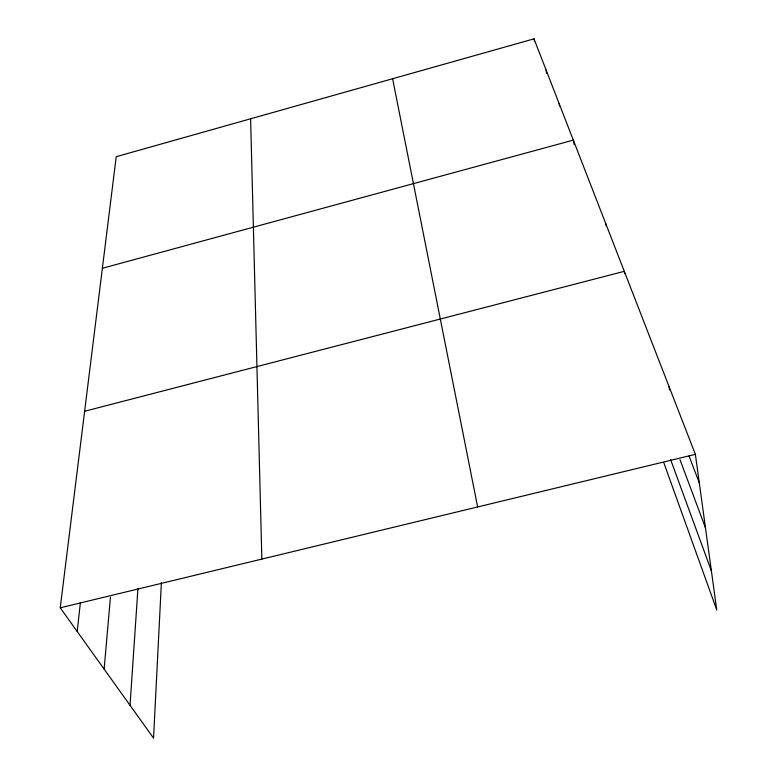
<?xml version="1.0" encoding="UTF-8"?>
<svg xmlns="http://www.w3.org/2000/svg" width="777" height="777" viewBox="0 0 777 777"><rect width="100%" height="100%" fill="white"/><g stroke="black" fill="none" stroke-linecap="round" stroke-linejoin="round"><path stroke-width="1.17" d="M161.393 582.604L153.545 738.15L60.237 607.808L116.22 156.701L533.993 38.85L695.376 454.351L716.763 610.003L663.713 462.47M130.031 705.302L137.947 588.383M104.128 669.123L110.441 597.212M77.205 631.516L80.381 602.593M102.37 268.279L573.329 140.122L574.184 144.697M84.625 411.266L624.29 271.328L624.679 273.63M60.237 607.808L695.376 454.351M689.044 456.041L699.29 482.818M679.992 459.683L705.477 527.836M670.648 459.673L711.402 570.969M533.993 38.85L534.469 41.21M392.608 78.739L477.641 506.954M546.076 69.94L546.746 73.397M559.139 103.584L559.586 105.934M605.71 223.485L606.128 225.854M669.007 386.451L669.541 389.986M250.612 118.794L261.849 559.1"/></g></svg>
